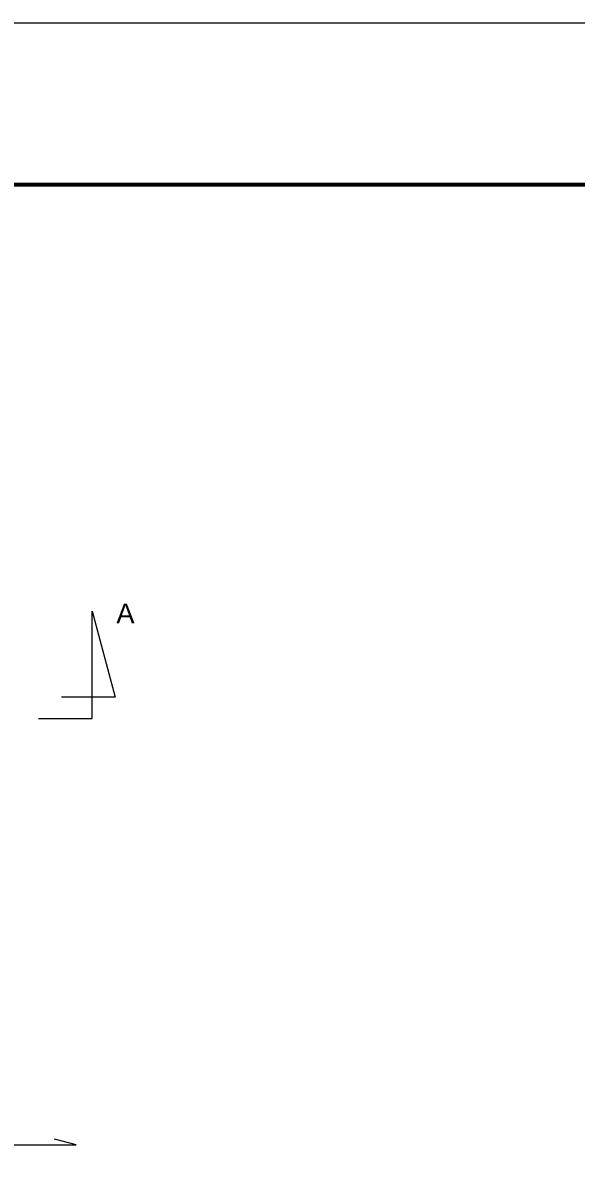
# Model space of a CAD drawing. Units: millimetres, scale not verified. Extents: x -23133 to 8910, y -6308 to 6308.
# Drawn here: x -2426 to -571, y 2460 to 6308 of the extents above; entities that cross this region are included whole.
import ezdxf
from ezdxf.enums import TextEntityAlignment as Align

# ---------------------------------------------------------------- set-up
doc = ezdxf.new("R2010")
doc.units = ezdxf.units.MM
doc.header["$LTSCALE"] = 30
for name, color, linetype, lineweight in [('0-1_空気管', 3, 'Continuous', 25), ('0-9_寸法', 3, 'Continuous', 25), ('1-9_図面枠', 7, 'Continuous', 25), ('1-A_Axis_waku', 7, 'Continuous', 25)]:
    doc.layers.add(name, color=color, linetype=linetype, lineweight=lineweight)
doc.styles.add('ＭＳ ゴシック', font='')
doc.styles.get('ＭＳ ゴシック').set_extended_font_data('MS Gothic')

msp = doc.modelspace()

# ---------------------------------------------------------------- linework, layer by layer
at = {"layer": '0-1_空気管'}
for p, q in [((-2193.71, 4333.94), (-2116.54, 4045.94)), ((-2193.71, 3973.94), (-2193.71, 4333.94)), ((-2116.54, 4045.94), (-2296.54, 4045.94)), ((-2373.71, 3973.94), (-2193.71, 3973.94))]:
    msp.add_line(p, q, dxfattribs=at)
at = {"layer": '0-9_寸法'}
msp.add_lwpolyline([(-3125.55, 2524.61), (-3197.99, 2544.02), (-2247.99, 2544.02), (-2320.44, 2563.44)], dxfattribs=at)
at = {"layer": '1-9_図面枠'}
msp.add_lwpolyline([(-8910, -6307.5), (-8910, 6307.5), (8910, 6307.5), (8910, -6307.5)], close=True, dxfattribs=at)
at = {"layer": '1-A_Axis_waku'}
for p, q in [((-7778.4, 5769.9), (8408.4, 5769.9)), ((-7777.8, 5769.3), (8407.8, 5769.3)), ((-7777.2, 5768.7), (8407.2, 5768.7)), ((-7776.6, 5768.1), (8406.6, 5768.1)), ((-7776, 5767.5), (8406, 5767.5)), ((-7775.4, 5766.9), (8405.4, 5766.9)), ((-7774.8, 5766.3), (8404.8, 5766.3)), ((-7774.2, 5765.7), (8404.2, 5765.7)), ((-7773.6, 5765.1), (8403.6, 5765.1)), ((-7773, 5764.5), (8403, 5764.5)), ((-7772.4, 5763.9), (8402.4, 5763.9)), ((-7771.8, 5763.3), (8401.8, 5763.3)), ((-7771.2, 5762.7), (8401.2, 5762.7)), ((-7770.6, 5762.1), (8400.6, 5762.1)), ((-7770, 5761.5), (8400, 5761.5))]:
    msp.add_line(p, q, dxfattribs=at)

# ---------------------------------------------------------------- texts
at = {"layer": '0-1_空気管', "color": 4, "style": 'ＭＳ ゴシック'}
msp.add_text('Ａ', height=65.98, dxfattribs=at).set_placement((-2126.73, 4273.49), align=Align.BOTTOM_LEFT)

doc.saveas('drawing.dxf')
